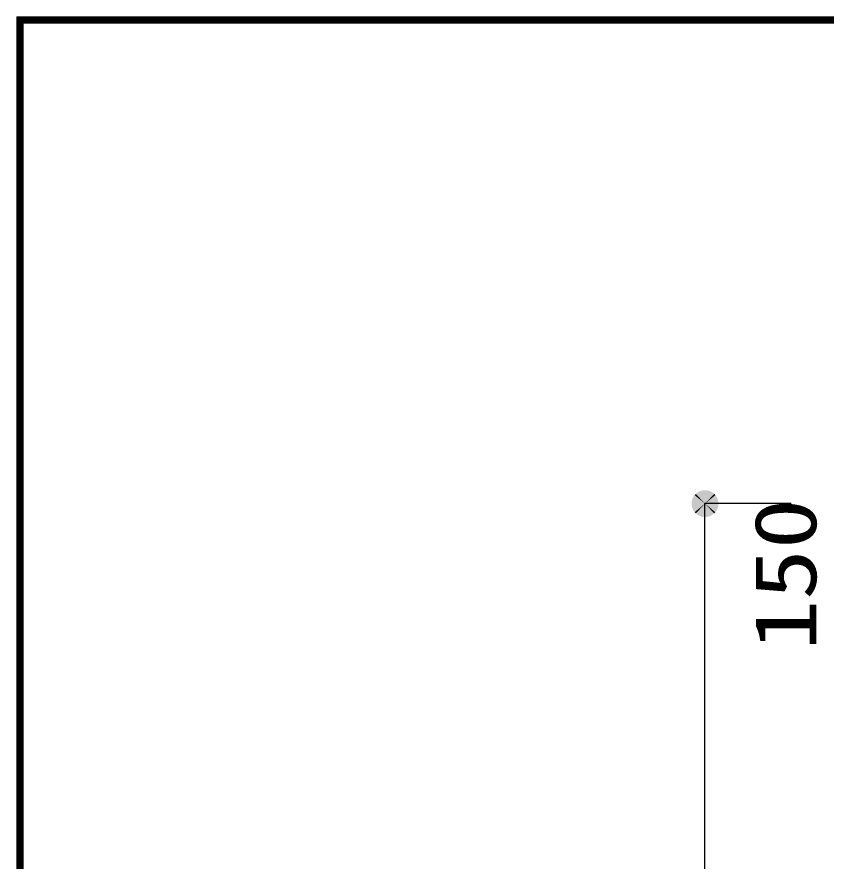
# Model space of a CAD drawing. Units: millimetres, scale not verified. Extents: x -8093 to 8093, y -5792 to 5792.
# Drawn here: x -8093 to -6965, y 4616 to 5792 of the extents above; entities that cross this region are included whole.
import ezdxf
from ezdxf.enums import TextEntityAlignment as Align

# ---------------------------------------------------------------- set-up
doc = ezdxf.new("R2010")
doc.units = ezdxf.units.MM
doc.header["$LTSCALE"] = 30
doc.layers.add('0-0_Axis_waku', color=7, linetype='Continuous', lineweight=25)
doc.layers.add('0-4_00クル-フ-6寸法', color=132, linetype='Continuous', lineweight=25)
doc.styles.add('ＭＳ ゴシック', font='')
doc.styles.get('ＭＳ ゴシック').set_extended_font_data('MS Gothic')

msp = doc.modelspace()

# ---------------------------------------------------------------- linework, layer by layer
at = {"layer": '0-0_Axis_waku'}
for p, q in [((-8093.4, 5792.4), (8093.4, 5792.4)), ((-8093.4, 5792.4), (-8093.4, -5792.4)), ((-8092.8, 5791.8), (8092.8, 5791.8)), ((-8092.8, 5791.8), (-8092.8, -5791.8)), ((-8092.2, 5791.2), (8092.2, 5791.2)), ((-8092.2, 5791.2), (-8092.2, -5791.2)), ((-8091.6, 5790.6), (8091.6, 5790.6)), ((-8091.6, 5790.6), (-8091.6, -5790.6)), ((-8091, 5790), (8091, 5790)), ((-8091, 5790), (-8091, -5790)), ((-8090.4, 5789.4), (8090.4, 5789.4)), ((-8090.4, 5789.4), (-8090.4, -5789.4)), ((-8089.8, 5788.8), (8089.8, 5788.8)), ((-8089.8, 5788.8), (-8089.8, -5788.8)), ((-8089.2, 5788.2), (8089.2, 5788.2)), ((-8089.2, 5788.2), (-8089.2, -5788.2)), ((-8088.6, 5787.6), (8088.6, 5787.6)), ((-8088.6, 5787.6), (-8088.6, -5787.6)), ((-8088, 5787), (8088, 5787)), ((-8088, 5787), (-8088, -5787)), ((-8087.4, 5786.4), (8087.4, 5786.4)), ((-8087.4, 5786.4), (-8087.4, -5786.4)), ((-8086.8, 5785.8), (8086.8, 5785.8)), ((-8086.8, 5785.8), (-8086.8, -5785.8)), ((-8086.2, 5785.2), (8086.2, 5785.2)), ((-8086.2, 5785.2), (-8086.2, -5785.2)), ((-8085.6, 5784.6), (8085.6, 5784.6)), ((-8085.6, 5784.6), (-8085.6, -5784.6)), ((-8085, 5784), (8085, 5784)), ((-8085, 5784), (-8085, -5784))]:
    msp.add_line(p, q, dxfattribs=at)
at = {"layer": '0-4_00クル-フ-6寸法', "color": 4}
for p in [(-7013.84, 5113.83), (-7133.84, 3193.83)]:
    msp.add_line(p, (-7133.84, 5113.83), dxfattribs=at)
at = {"layer": '0-4_00クル-フ-6寸法'}
for points in [[(-7133.84, 5113.83), (-7142.87, 5130.26), (-7140.74, 5131.27)], [(-7133.84, 5113.83), (-7140.74, 5131.27), (-7138.5, 5131.99)], [(-7133.84, 5113.83), (-7138.5, 5131.99), (-7136.19, 5132.43)], [(-7133.84, 5113.83), (-7136.19, 5132.43), (-7133.84, 5132.58)], [(-7133.84, 5113.83), (-7133.84, 5132.58), (-7131.49, 5132.43)], [(-7133.84, 5113.83), (-7131.49, 5132.43), (-7129.17, 5131.99)], [(-7133.84, 5113.83), (-7129.17, 5131.99), (-7126.94, 5131.27)], [(-7133.84, 5113.83), (-7126.94, 5131.27), (-7124.8, 5130.26)], [(-7133.84, 5113.83), (-7152.26, 5117.35), (-7151.67, 5119.63)], [(-7133.84, 5113.83), (-7151.67, 5119.63), (-7150.8, 5121.82)], [(-7133.84, 5113.83), (-7150.8, 5121.82), (-7149.67, 5123.88)], [(-7133.84, 5113.83), (-7149.67, 5123.88), (-7148.28, 5125.78)], [(-7133.84, 5113.83), (-7148.28, 5125.78), (-7146.67, 5127.5)], [(-7133.84, 5113.83), (-7146.67, 5127.5), (-7144.86, 5129)], [(-7133.84, 5113.83), (-7144.86, 5129), (-7142.87, 5130.26)], [(-7133.84, 5113.83), (-7124.8, 5130.26), (-7122.82, 5129)], [(-7133.84, 5113.83), (-7122.82, 5129), (-7121, 5127.5)], [(-7133.84, 5113.83), (-7121, 5127.5), (-7119.39, 5125.78)], [(-7133.84, 5113.83), (-7119.39, 5125.78), (-7118.01, 5123.88)], [(-7133.84, 5113.83), (-7118.01, 5123.88), (-7116.87, 5121.82)], [(-7133.84, 5113.83), (-7116.87, 5121.82), (-7116.01, 5119.63)], [(-7133.84, 5113.83), (-7116.01, 5119.63), (-7115.42, 5117.35)], [(-7133.84, 5113.83), (-7152.55, 5115.01), (-7152.26, 5117.35)], [(-7133.84, 5113.83), (-7152.55, 5112.66), (-7152.55, 5115.01)], [(-7133.84, 5113.83), (-7152.26, 5110.32), (-7152.55, 5112.66)], [(-7133.84, 5113.83), (-7151.67, 5108.04), (-7152.26, 5110.32)], [(-7133.84, 5113.83), (-7150.8, 5105.85), (-7151.67, 5108.04)], [(-7133.84, 5113.83), (-7149.67, 5103.79), (-7150.8, 5105.85)], [(-7133.84, 5113.83), (-7148.28, 5101.88), (-7149.67, 5103.79)], [(-7133.84, 5113.83), (-7146.67, 5100.16), (-7148.28, 5101.88)], [(-7133.84, 5113.83), (-7144.86, 5098.66), (-7146.67, 5100.16)], [(-7133.84, 5113.83), (-7142.87, 5097.4), (-7144.86, 5098.66)], [(-7133.84, 5113.83), (-7140.74, 5096.4), (-7142.87, 5097.4)], [(-7133.84, 5113.83), (-7138.5, 5095.67), (-7140.74, 5096.4)], [(-7133.84, 5113.83), (-7136.19, 5095.23), (-7138.5, 5095.67)], [(-7133.84, 5113.83), (-7133.84, 5095.08), (-7136.19, 5095.23)], [(-7133.84, 5113.83), (-7115.42, 5117.35), (-7115.12, 5115.01)], [(-7133.84, 5113.83), (-7115.12, 5115.01), (-7115.12, 5112.66)], [(-7133.84, 5113.83), (-7131.49, 5095.23), (-7133.84, 5095.08)], [(-7133.84, 5113.83), (-7129.17, 5095.67), (-7131.49, 5095.23)], [(-7133.84, 5113.83), (-7126.94, 5096.4), (-7129.17, 5095.67)], [(-7133.84, 5113.83), (-7124.8, 5097.4), (-7126.94, 5096.4)], [(-7133.84, 5113.83), (-7122.82, 5098.66), (-7124.8, 5097.4)], [(-7133.84, 5113.83), (-7121, 5100.16), (-7122.82, 5098.66)], [(-7133.84, 5113.83), (-7119.39, 5101.88), (-7121, 5100.16)], [(-7133.84, 5113.83), (-7118.01, 5103.79), (-7119.39, 5101.88)], [(-7133.84, 5113.83), (-7116.87, 5105.85), (-7118.01, 5103.79)], [(-7133.84, 5113.83), (-7116.01, 5108.04), (-7116.87, 5105.85)], [(-7133.84, 5113.83), (-7115.42, 5110.32), (-7116.01, 5108.04)], [(-7133.84, 5113.83), (-7115.12, 5112.66), (-7115.42, 5110.32)]]:
    msp.add_solid(points, dxfattribs=at)

# ---------------------------------------------------------------- texts
at = {"layer": '0-4_00クル-フ-6寸法', "color": 3, "style": 'ＭＳ ゴシック', "width": 1.2}
msp.add_text('150', height=86.66, rotation=90, dxfattribs=at).set_placement((-6952.74, 4908.86), align=Align.BOTTOM_LEFT)

doc.saveas('drawing.dxf')
